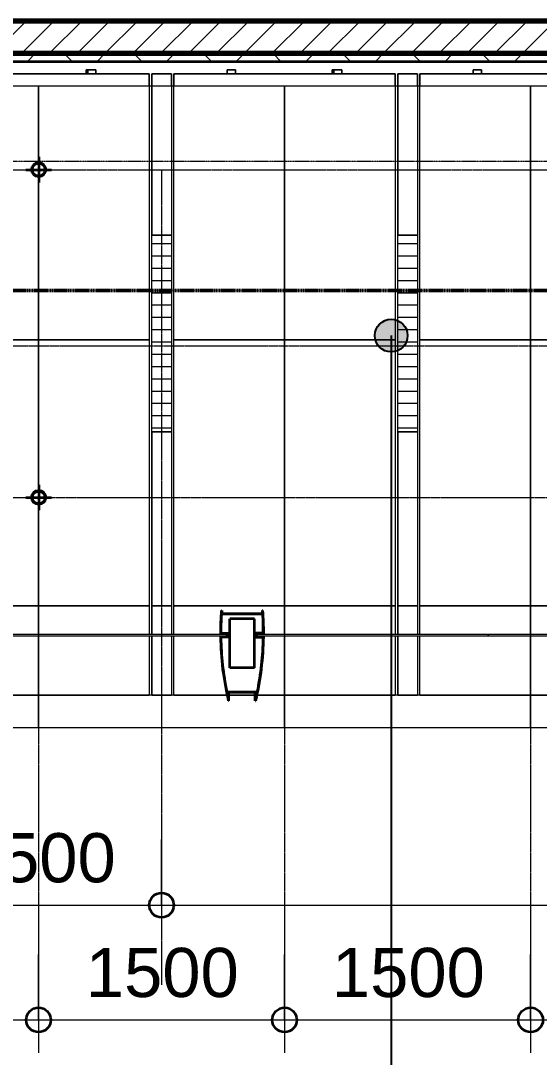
# Model space of a CAD drawing. Header units: millimetres. Extents: x -915437 to -840849, y -5243 to 29956.
# Drawn here: x -878616 to -875455, y 6727 to 13052 of the extents above; entities that cross this region are included whole.
import ezdxf

# ---------------------------------------------------------------- set-up
doc = ezdxf.new("R2010")
doc.units = ezdxf.units.MM
doc.linetypes.add('DPA_Grid _ Level 100', pattern=[10, 5.5, -1.6, 1.3, -1.6])
doc.linetypes.add('DPA_Hidden 50', pattern=[3, 2, -1])
for name, color, linetype, lineweight in [('A-ANNO-DIMS', 1, 'Continuous', 9), ('A-ANNO-DIMS-100', 1, 'Continuous', 9), ('A-DETL', 1, 'Continuous', 70), ('A-DETL-GENF', 2, 'Continuous', 35), ('A-FLOR-E', 2, 'Continuous', 35), ('A-GLAZ-CURT', 2, 'Continuous', 9), ('A-GLAZ-CWMG', 2, 'Continuous', 35), ('A-ROOM-IDEN', 3, 'Continuous', 25), ('A-WALL', 5, 'Continuous', 35), ('A-WALL-FNSH', 2, 'Continuous', 35), ('A-WALL-PATT', 1, 'Continuous', 35), ('E-LITE-EQPM', 2, 'Continuous', 35), ('G-ANNO-SECL', 3, 'Continuous', 9), ('S-GRID', 251, 'Continuous', 9), ('WALL-E', 2, 'Continuous', 35)]:
    doc.layers.add(name, color=color, linetype=linetype, lineweight=lineweight)
doc.styles.add('Arial_3', font='arial.ttf', dxfattribs={"height": 300})
doc.dimstyles.new('DPA-DIM-3_0_C-C', dxfattribs={"dimscale": 304.8, "dimtxt": 306.07782, "dimasz": 0.492126, "dimexe": 0.656168, "dimexo": 0.0625, "dimgap": 0.164042, "dimtad": 1, "dimdec": 0, "dimzin": 0, "dimdsep": 46, "dimtxsty": 'Arial_3', "dimblk1": 'DOTBLANK', "dimblk2": 'DOTBLANK', "dimsah": 1, "dimcen": 0.09, "dimdle": 0.656168, "dimadec": 8, "dimazin": 0, "dimtfac": 1, "dimtdec": 4, "dimtix": 1, "dimtmove": 0, "dimatfit": 3, "dimfxl": 1.312336, "dimfxlon": 1, "dimtvp": 1, "dimtolj": 1, "dimtzin": 0, "dimarcsym": 2})

# ---------------------------------------------------------------- blocks, each defined once
blk = doc.blocks.new('DPA_CP_Entrance Canopy Lower - Depth 4200-V2-4211-01 ENLARGED ENTRANCE 1 GROUND LEVEL - REFLECTED CEILING PLAN')
at = {"layer": 'A-GLAZ-CURT'}
for p, q in [((-883007.4, 12652), (-883007.4, 9308)), ((-881507.4, 12652), (-883007.4, 12652)), ((-882317.4, 12652), (-882332.4, 12652)), ((-882317.4, 12652), (-882332.4, 12652)), ((-882317.4, 12652), (-882332.4, 12652)), ((-882182.4, 12652), (-882197.4, 12652)), ((-882182.4, 12652), (-882197.4, 12652)), ((-882182.4, 12652), (-882197.4, 12652)), ((-881507.4, 9308), (-881507.4, 12652)), ((-883007.4, 9296), (-883007.4, 8937)), ((-881507.4, 8937), (-881507.4, 9296)), ((-883007.4, 8937), (-883007.4, 8737)), ((-883007.4, 8737), (-883007.4, 8937)), ((-881507.4, 8937), (-883007.4, 8937)), ((-881507.4, 8937), (-883007.4, 8937)), ((-881507.4, 8937), (-881507.4, 8737)), ((-881507.4, 8737), (-881507.4, 8937)), ((-881507.4, 8737), (-883007.4, 8737)), ((-881507.4, 8737), (-883007.4, 8737))]:
    blk.add_line(p, q, dxfattribs=at)
blk = doc.blocks.new('DPA_CP_Entrance Canopy Lower - Depth 4200-V4-4211-01 ENLARGED ENTRANCE 1 GROUND LEVEL - REFLECTED CEILING PLAN')
at = {"layer": 'A-GLAZ-CURT'}
for p, q in [((-878507.4, 12652), (-878507.4, 9308)), ((-877007.4, 12652), (-878507.4, 12652)), ((-877817.4, 12652), (-877832.4, 12652)), ((-877817.4, 12652), (-877832.4, 12652)), ((-877817.4, 12652), (-877832.4, 12652)), ((-877682.4, 12652), (-877697.4, 12652)), ((-877682.4, 12652), (-877697.4, 12652)), ((-877682.4, 12652), (-877697.4, 12652)), ((-877007.4, 9308), (-877007.4, 12652)), ((-878507.4, 9296), (-878507.4, 8937)), ((-877007.4, 8937), (-877007.4, 9296)), ((-878507.4, 8937), (-878507.4, 8737)), ((-878507.4, 8737), (-878507.4, 8937)), ((-877355.2, 8937), (-878507.4, 8937)), ((-877355.2, 8937), (-878507.4, 8937)), ((-877186.4, 8937), (-877346.4, 8937)), ((-877186.4, 8937), (-877346.4, 8937)), ((-877007.4, 8937), (-877177.6, 8937)), ((-877007.4, 8937), (-877177.6, 8937)), ((-877007.4, 8937), (-877007.4, 8737)), ((-877007.4, 8737), (-877007.4, 8937)), ((-877007.4, 8737), (-878507.4, 8737)), ((-877007.4, 8737), (-878507.4, 8737))]:
    blk.add_line(p, q, dxfattribs=at)
blk = doc.blocks.new('System Panel - Entrance Glazed 12mm-14851404-4211-01 ENLARGED ENTRANCE 1 GROUND LEVEL - REFLECTED CEILING PLAN')
at = {"layer": 'A-GLAZ-CURT'}
for p, q in [((-705, -6), (-705, 6)), ((-705, 6), (705, 6)), ((705, 6), (705, -6)), ((705, -6), (-705, -6))]:
    blk.add_line(p, q, dxfattribs=at)
blk = doc.blocks.new('Rectangular Mullion - 250x550mm-5766523-4211-01 ENLARGED ENTRANCE 1 GROUND LEVEL - REFLECTED CEILING PLAN')
at = {"layer": 'A-DETL-GENF'}
for p, q in [((-125, 151), (-122.9, 151)), ((-125, 151), (-122.9, 151)), ((-125, 150.5), (-122.9, 150.5)), ((-124, 128), (124, 128)), ((-122.9, 150.5), (-122.9, 130.5)), ((-122.9, 130.5), (122.9, 130.5)), ((125, 150.5), (122.9, 150.5)), ((122.9, 150.5), (122.9, 130.5)), ((-75, -199.5), (-75, 100.5)), ((-75, 100.5), (75, 100.5)), ((75, -199.5), (75, 100.5)), ((-130, 10.5), (-77.5, 10.5)), ((-127.5, 13), (-75, 13)), ((-90, -9.5), (-90, 10.5)), ((-90, 10.5), (-80, -9.5)), ((-90, -9.5), (-80, 10.5)), ((-90, -9.5), (-90, 10.5)), ((-80, -9.5), (-80, 10.5)), ((-77.5, -12), (-77.5, 10.5)), ((127.5, 13), (75, 13)), ((77.5, -12), (77.5, 10.5)), ((130, 10.5), (77.5, 10.5)), ((80, -9.5), (80, 10.5)), ((90, 10.5), (80, -9.5)), ((90, -9.5), (80, 10.5)), ((90, -9.5), (90, 10.5)), ((90, -9.5), (90, 10.5)), ((-80, -9.5), (-129.8, -9.5)), ((-77.5, -12), (-127.3, -12)), ((-77.5, -12), (-75, -12)), ((77.5, -12), (75, -12)), ((77.5, -12), (127.3, -12)), ((80, -9.5), (129.8, -9.5)), ((-75, -199.5), (75, -199.5)), ((-90.9, -347), (90.9, -347)), ((-80, -399.5), (-80, -349.5)), ((-80, -349.5), (80, -349.5)), ((80, -399.5), (80, -349.5)), ((-80, -399.5), (-82, -399.5)), ((80, -399.5), (82, -399.5))]:
    blk.add_line(p, q, dxfattribs=at)
for centre, radius, start, end in [((1689.6, 15.7), 1819.6, 175.7511, 180.16334), ((1689.6, 15.7), 1817.1, 176.45635, 180.08474), ((-1689.6, 15.7), 1817.1, 359.91526, 3.54365), ((-1689.6, 15.7), 1819.6, 359.83666, 4.2489), ((1689.6, 15.7), 1819.6, 180.79313, 193.18969), ((1689.6, 15.7), 1817.1, 180.87306, 191.51341), ((-1689.6, 15.7), 1819.6, 346.81031, 359.20687), ((-1689.6, 15.7), 1817.1, 348.48659, 359.12694)]:
    blk.add_arc(centre, radius, start, end, dxfattribs=at)
blk = doc.blocks.new('Rectangular Mullion - Mullion_Entrance Column Glass-14851399-4211-01 ENLARGED ENTRANCE 1 GROUND LEVEL - REFLECTED CEILING PLAN')
at = {"layer": 'A-GLAZ-CWMG', "lineweight": 9}
for p, q in [((-122.9, 150.5), (-125, 150.5)), ((-122.9, 130.5), (-122.9, 150.5)), ((122.9, 130.5), (-122.9, 130.5)), ((125, 150.5), (122.9, 150.5)), ((122.9, 150.5), (122.9, 130.5)), ((-130, 10.5), (-90, 10.5)), ((-90, 10.5), (-90, -9.5)), ((90, -9.5), (90, 10.5)), ((90, 10.5), (130, 10.5)), ((-90, -9.5), (-129.8, -9.5)), ((129.8, -9.5), (90, -9.5)), ((-80, -399.5), (-80, -349.5)), ((-80, -349.5), (80, -349.5)), ((80, -349.5), (80, -399.5)), ((-82, -399.5), (-80, -399.5)), ((80, -399.5), (82, -399.5))]:
    blk.add_line(p, q, dxfattribs=at)
for centre, start, end in [((1689.6, 15.7), 175.7511, 180.16334), ((-1689.6, 15.7), 359.83666, 4.2489), ((1689.6, 15.7), 180.79313, 193.18969), ((-1689.6, 15.7), 346.81031, 359.20687)]:
    blk.add_arc(centre, 1819.6, start, end, dxfattribs=at)
blk = doc.blocks.new('CP_Facade_FeaturePanel - FeaturePanel-V31-4211-01 ENLARGED ENTRANCE 1 GROUND LEVEL - REFLECTED CEILING PLAN')
at = {"layer": 'A-GLAZ-CURT'}
for p, q in [((-340, 50), (340, 50)), ((340, 50), (-340, 50)), ((-340, 0), (340, 0)), ((340, 0), (-340, 0)), ((-117.7, 50), (-280, 50)), ((-280, 50), (-117.7, 50)), ((-280, 50), (-141.8, 50)), ((-10, 50), (-280, 50)), ((-248.5, 50), (-280, 50)), ((-280, 50), (-248.5, 50)), ((-117.7, 0), (-280, 0)), ((-280, 0), (-117.7, 0)), ((-280, 0), (-10, 0)), ((-141.8, 0), (-280, 0)), ((-248.5, 0), (-280, 0)), ((-280, 0), (-248.5, 0)), ((-191, 50), (-209.8, 50)), ((-209.8, 0), (-191, 0)), ((-209.4, 50), (-144.6, 50)), ((-144.6, 0), (-209.4, 0)), ((-90.7, 50), (-191, 50)), ((-191, 0), (-90.7, 0)), ((-144.6, 50), (-159, 50)), ((-159, 50), (-90.7, 50)), ((-90.7, 0), (-159, 0)), ((-159, 0), (-144.6, 0)), ((-141.8, 50), (-10, 50)), ((-10, 0), (-141.8, 0)), ((0, 50), (-91.5, 50)), ((-91.5, 50), (0, 50)), ((0, 0), (-91.5, 0)), ((-91.5, 0), (0, 0)), ((-87.4, 50), (-91.2, 50)), ((-91.2, 50), (-68.1, 50)), ((-68.1, 0), (-91.2, 0)), ((-91.2, 0), (-87.4, 0)), ((0, 50), (-87.4, 50)), ((-87.4, 0), (0, 0)), ((-68.1, 50), (0, 50)), ((0, 0), (-68.1, 0)), ((87.4, 50), (0, 50)), ((0, 50), (68.1, 50)), ((91.5, 50), (0, 50)), ((0, 50), (91.5, 50)), ((68.1, 0), (0, 0)), ((0, 0), (87.4, 0)), ((91.5, 0), (0, 0)), ((0, 0), (91.5, 0)), ((280, 50), (10, 50)), ((10, 50), (141.8, 50)), ((141.8, 0), (10, 0)), ((10, 0), (280, 0)), ((68.1, 50), (91.2, 50)), ((91.2, 0), (68.1, 0)), ((91.2, 50), (87.4, 50)), ((87.4, 0), (91.2, 0)), ((191, 50), (90.7, 50)), ((90.7, 50), (159, 50)), ((159, 0), (90.7, 0)), ((90.7, 0), (191, 0)), ((117.7, 50), (280, 50)), ((280, 50), (117.7, 50)), ((117.7, 0), (280, 0)), ((280, 0), (117.7, 0)), ((141.8, 50), (280, 50)), ((280, 0), (141.8, 0)), ((144.6, 50), (209.4, 50)), ((159, 50), (144.6, 50)), ((144.6, 0), (159, 0)), ((209.4, 0), (144.6, 0)), ((209.8, 50), (191, 50)), ((191, 0), (209.8, 0)), ((248.5, 50), (280, 50)), ((280, 50), (248.5, 50)), ((248.5, 0), (280, 0)), ((280, 0), (248.5, 0))]:
    blk.add_line(p, q, dxfattribs=at)
blk = doc.blocks.new('CP_Facade_FeaturePanel - FeaturePanel-V32-4211-01 ENLARGED ENTRANCE 1 GROUND LEVEL - REFLECTED CEILING PLAN')
at = {"layer": 'A-GLAZ-CURT'}
for p, q in [((-340, 50), (340, 50)), ((340, 50), (-340, 50)), ((-340, 0), (340, 0)), ((340, 0), (-340, 0)), ((-117.7, 50), (-280, 50)), ((-280, 50), (-117.7, 50)), ((-280, 50), (-141.8, 50)), ((-10, 50), (-280, 50)), ((-248.5, 50), (-280, 50)), ((-280, 50), (-248.5, 50)), ((-117.7, 0), (-280, 0)), ((-280, 0), (-117.7, 0)), ((-280, 0), (-10, 0)), ((-141.8, 0), (-280, 0)), ((-248.5, 0), (-280, 0)), ((-280, 0), (-248.5, 0)), ((-191, 50), (-209.8, 50)), ((-209.8, 0), (-191, 0)), ((-209.4, 50), (-144.6, 50)), ((-144.6, 0), (-209.4, 0)), ((-90.7, 50), (-191, 50)), ((-191, 0), (-90.7, 0)), ((-144.6, 50), (-159, 50)), ((-159, 50), (-90.7, 50)), ((-90.7, 0), (-159, 0)), ((-159, 0), (-144.6, 0)), ((-141.8, 50), (-10, 50)), ((-10, 0), (-141.8, 0)), ((0, 50), (-91.5, 50)), ((-91.5, 50), (0, 50)), ((0, 0), (-91.5, 0)), ((-91.5, 0), (0, 0)), ((-87.4, 50), (-91.2, 50)), ((-91.2, 50), (-68.1, 50)), ((-68.1, 0), (-91.2, 0)), ((-91.2, 0), (-87.4, 0)), ((0, 50), (-87.4, 50)), ((-87.4, 0), (0, 0)), ((-68.1, 50), (0, 50)), ((0, 0), (-68.1, 0)), ((87.4, 50), (0, 50)), ((0, 50), (68.1, 50)), ((91.5, 50), (0, 50)), ((0, 50), (91.5, 50)), ((68.1, 0), (0, 0)), ((0, 0), (87.4, 0)), ((91.5, 0), (0, 0)), ((0, 0), (91.5, 0)), ((280, 50), (10, 50)), ((10, 50), (141.8, 50)), ((141.8, 0), (10, 0)), ((10, 0), (280, 0)), ((68.1, 50), (91.2, 50)), ((91.2, 0), (68.1, 0)), ((91.2, 50), (87.4, 50)), ((87.4, 0), (91.2, 0)), ((129.5, 50), (90.7, 50)), ((90.7, 50), (159, 50)), ((159, 0), (90.7, 0)), ((90.7, 0), (129.5, 0)), ((117.7, 50), (280, 50)), ((280, 50), (117.7, 50)), ((117.7, 0), (280, 0)), ((280, 0), (117.7, 0)), ((191, 50), (130.5, 50)), ((130.5, 0), (191, 0)), ((141.8, 50), (280, 50)), ((280, 0), (141.8, 0)), ((144.6, 50), (209.4, 50)), ((159, 50), (144.6, 50)), ((144.6, 0), (159, 0)), ((209.4, 0), (144.6, 0)), ((209.8, 50), (191, 50)), ((191, 0), (209.8, 0)), ((248.5, 50), (280, 50)), ((280, 50), (248.5, 50)), ((248.5, 0), (280, 0)), ((280, 0), (248.5, 0))]:
    blk.add_line(p, q, dxfattribs=at)
blk = doc.blocks.new('CP_Facade_FeaturePanel - FeaturePanel-V33-4211-01 ENLARGED ENTRANCE 1 GROUND LEVEL - REFLECTED CEILING PLAN')
at = {"layer": 'A-GLAZ-CURT'}
for p, q in [((-340, 50), (340, 50)), ((340, 50), (-340, 50)), ((-340, 0), (340, 0)), ((340, 0), (-340, 0)), ((-117.7, 50), (-280, 50)), ((-280, 50), (-117.7, 50)), ((-280, 50), (-141.8, 50)), ((-10, 50), (-280, 50)), ((-248.5, 50), (-280, 50)), ((-280, 50), (-248.5, 50)), ((-117.7, 0), (-280, 0)), ((-280, 0), (-117.7, 0)), ((-280, 0), (-10, 0)), ((-141.8, 0), (-280, 0)), ((-248.5, 0), (-280, 0)), ((-280, 0), (-248.5, 0)), ((-191, 50), (-209.8, 50)), ((-209.8, 0), (-191, 0)), ((-209.4, 50), (-144.6, 50)), ((-144.6, 0), (-209.4, 0)), ((-90.7, 50), (-191, 50)), ((-191, 0), (-90.7, 0)), ((-144.6, 50), (-159, 50)), ((-159, 50), (-154.7, 50)), ((-154.7, 0), (-159, 0)), ((-159, 0), (-144.6, 0)), ((-153.8, 50), (-90.7, 50)), ((-90.7, 0), (-153.8, 0)), ((-141.8, 50), (-10, 50)), ((-10, 0), (-141.8, 0)), ((0, 50), (-91.5, 50)), ((-91.5, 50), (0, 50)), ((0, 0), (-91.5, 0)), ((-91.5, 0), (0, 0)), ((-87.4, 50), (-91.2, 50)), ((-91.2, 50), (-68.1, 50)), ((-68.1, 0), (-91.2, 0)), ((-91.2, 0), (-87.4, 0)), ((0, 50), (-87.4, 50)), ((-87.4, 0), (0, 0)), ((-68.1, 50), (0, 50)), ((0, 0), (-68.1, 0)), ((87.4, 50), (0, 50)), ((0, 50), (68.1, 50)), ((91.5, 50), (0, 50)), ((0, 50), (91.5, 50)), ((68.1, 0), (0, 0)), ((0, 0), (87.4, 0)), ((91.5, 0), (0, 0)), ((0, 0), (91.5, 0)), ((280, 50), (10, 50)), ((10, 50), (141.8, 50)), ((141.8, 0), (10, 0)), ((10, 0), (280, 0)), ((68.1, 50), (91.2, 50)), ((91.2, 0), (68.1, 0)), ((91.2, 50), (87.4, 50)), ((87.4, 0), (91.2, 0)), ((109.8, 50), (90.7, 50)), ((90.7, 50), (159, 50)), ((159, 0), (90.7, 0)), ((90.7, 0), (109.8, 0)), ((191, 50), (109.9, 50)), ((109.9, 0), (191, 0)), ((117.7, 50), (280, 50)), ((280, 50), (117.7, 50)), ((117.7, 0), (280, 0)), ((280, 0), (117.7, 0)), ((141.8, 50), (280, 50)), ((280, 0), (141.8, 0)), ((144.6, 50), (209.4, 50)), ((159, 50), (144.6, 50)), ((144.6, 0), (159, 0)), ((209.4, 0), (144.6, 0)), ((209.8, 50), (191, 50)), ((191, 0), (209.8, 0)), ((248.5, 50), (280, 50)), ((280, 50), (248.5, 50)), ((248.5, 0), (280, 0)), ((280, 0), (248.5, 0))]:
    blk.add_line(p, q, dxfattribs=at)
blk = doc.blocks.new('CP_Facade_FeaturePanel - FeaturePanel-V34-4211-01 ENLARGED ENTRANCE 1 GROUND LEVEL - REFLECTED CEILING PLAN')
at = {"layer": 'A-GLAZ-CURT'}
for p, q in [((-340, 50), (340, 50)), ((340, 50), (-340, 50)), ((-340, 0), (340, 0)), ((340, 0), (-340, 0)), ((-117.7, 50), (-280, 50)), ((-280, 50), (-117.7, 50)), ((-280, 50), (-141.8, 50)), ((-10, 50), (-280, 50)), ((-248.5, 50), (-280, 50)), ((-280, 50), (-248.5, 50)), ((-117.7, 0), (-280, 0)), ((-280, 0), (-117.7, 0)), ((-280, 0), (-10, 0)), ((-141.8, 0), (-280, 0)), ((-248.5, 0), (-280, 0)), ((-280, 0), (-248.5, 0)), ((-191, 50), (-209.8, 50)), ((-209.8, 0), (-191, 0)), ((-209.4, 50), (-144.6, 50)), ((-144.6, 0), (-209.4, 0)), ((-90.7, 50), (-191, 50)), ((-191, 0), (-90.7, 0)), ((-144.6, 50), (-159, 50)), ((-159, 50), (-90.7, 50)), ((-90.7, 0), (-159, 0)), ((-159, 0), (-144.6, 0)), ((-141.8, 50), (-10, 50)), ((-10, 0), (-141.8, 0)), ((0, 50), (-91.5, 50)), ((-91.5, 50), (0, 50)), ((0, 0), (-91.5, 0)), ((-91.5, 0), (0, 0)), ((-87.4, 50), (-91.2, 50)), ((-91.2, 50), (-68.1, 50)), ((-68.1, 0), (-91.2, 0)), ((-91.2, 0), (-87.4, 0)), ((0, 50), (-87.4, 50)), ((-87.4, 0), (0, 0)), ((-68.1, 50), (0, 50)), ((0, 0), (-68.1, 0)), ((87.4, 50), (0, 50)), ((0, 50), (68.1, 50)), ((91.5, 50), (0, 50)), ((0, 50), (91.5, 50)), ((68.1, 0), (0, 0)), ((0, 0), (87.4, 0)), ((91.5, 0), (0, 0)), ((0, 0), (91.5, 0)), ((280, 50), (10, 50)), ((10, 50), (141.8, 50)), ((141.8, 0), (10, 0)), ((10, 0), (280, 0)), ((68.1, 50), (89.1, 50)), ((89.1, 0), (68.1, 0)), ((90.7, 50), (87.4, 50)), ((87.4, 0), (90.7, 0)), ((191, 50), (90.7, 50)), ((90.7, 50), (159, 50)), ((159, 0), (90.7, 0)), ((90.7, 0), (191, 0)), ((117.7, 50), (280, 50)), ((280, 50), (117.7, 50)), ((117.7, 0), (280, 0)), ((280, 0), (117.7, 0)), ((141.8, 50), (280, 50)), ((280, 0), (141.8, 0)), ((144.6, 50), (209.4, 50)), ((159, 50), (144.6, 50)), ((144.6, 0), (159, 0)), ((209.4, 0), (144.6, 0)), ((209.8, 50), (191, 50)), ((191, 0), (209.8, 0)), ((248.5, 50), (280, 50)), ((280, 50), (248.5, 50)), ((248.5, 0), (280, 0)), ((280, 0), (248.5, 0))]:
    blk.add_line(p, q, dxfattribs=at)
blk = doc.blocks.new('DPA_CP_Entrance Canopy Curve_Ent 2_Edge Rev B-1 - Entrance Canopy Curve_Left-V45-4211-01 ENLARGED ENTRANCE 1 GROUND LEVEL - REFLECTED CEILING PLAN')
at = {"layer": 'A-GLAZ-CURT'}
for p, q in [((-879717.4, 12752), (-879717.4, 12727)), ((-879717.4, 12727), (-879717.4, 12752)), ((-879707.4, 12752), (-879717.4, 12752)), ((-879717.4, 12752), (-879707.4, 12752)), ((-879707.4, 12752), (-879707.4, 12727)), ((-879707.4, 12727), (-879707.4, 12752)), ((-879707.4, 12727), (-879707.4, 12752)), ((-879707.4, 12752), (-879707.4, 12727)), ((-879707.4, 12727), (-879707.4, 12752)), ((-879707.4, 12752), (-879707.4, 12727)), ((-879707.4, 12727), (-879707.4, 12752)), ((-879707.4, 12752), (-879707.4, 12727)), ((-879657.4, 12752), (-879707.4, 12752)), ((-879657.4, 12752), (-879707.4, 12752)), ((-879657.4, 12752), (-879707.4, 12752)), ((-879707.4, 12752), (-879657.4, 12752)), ((-879707.4, 12752), (-879657.4, 12752)), ((-879707.4, 12752), (-879657.4, 12752)), ((-879657.4, 12727), (-879657.4, 12752)), ((-879657.4, 12752), (-879657.4, 12727)), ((-879657.4, 12727), (-879657.4, 12752)), ((-879657.4, 12752), (-879657.4, 12727)), ((-879657.4, 12727), (-879657.4, 12752)), ((-879657.4, 12752), (-879657.4, 12727)), ((-878857.4, 12727), (-878857.4, 12752)), ((-878857.4, 12752), (-878857.4, 12727)), ((-878857.4, 12727), (-878857.4, 12752)), ((-878857.4, 12752), (-878857.4, 12727)), ((-878857.4, 12727), (-878857.4, 12752)), ((-878857.4, 12752), (-878857.4, 12727)), ((-878807.4, 12752), (-878857.4, 12752)), ((-878807.4, 12752), (-878857.4, 12752)), ((-878807.4, 12752), (-878857.4, 12752)), ((-878857.4, 12752), (-878807.4, 12752)), ((-878857.4, 12752), (-878807.4, 12752)), ((-878857.4, 12752), (-878807.4, 12752)), ((-878807.4, 12727), (-878807.4, 12752)), ((-878807.4, 12752), (-878807.4, 12727)), ((-878807.4, 12727), (-878807.4, 12752)), ((-878807.4, 12752), (-878807.4, 12727)), ((-878807.4, 12727), (-878807.4, 12752)), ((-878807.4, 12752), (-878807.4, 12727))]:
    blk.add_line(p, q, dxfattribs=at)
blk = doc.blocks.new('DPA_CP_Metal Ceiling Luminaire - Linear Luminaire Entrance-12679429-4211-01 ENLARGED ENTRANCE 1 GROUND LEVEL - REFLECTED CEILING PLAN')
at = {"layer": 'A-GLAZ-CURT'}
h = blk.add_hatch(dxfattribs=at)
h.set_pattern_fill('FP_11', color=256, style=0, pattern_type=2)
h.set_pattern_definition([(0, (-868791.046, 10942.52), (0, -75), [])])
h.paths.add_polyline_path([(-870317.4, 10542.5), (-870197.4, 10542.5), (-870197.4, 11742.5), (-870317.4, 11742.5), (-870317.4, 10630)])
for p, q in [((-870317.4, 11742.5), (-870197.4, 11742.5)), ((-870317.4, 10542.5), (-870317.4, 11742.5)), ((-870197.4, 11742.5), (-870197.4, 10542.5)), ((-870197.4, 10542.5), (-870317.4, 10542.5))]:
    blk.add_line(p, q, dxfattribs=at)
blk = doc.blocks.new('DPA_CP_Metal Ceiling Panel - Vertical Panel Entrance-16090617-4211-01 ENLARGED ENTRANCE 1 GROUND LEVEL - REFLECTED CEILING PLAN')
at = {"layer": 'A-GLAZ-CURT'}
for p, q in [((-870317.4, 10542.5), (-870197.4, 10542.5)), ((-870317.4, 10542.5), (-870317.4, 9482.5)), ((-870317.4, 10542.5), (-870197.4, 10542.5)), ((-870317.4, 9482.5), (-870317.4, 10542.5)), ((-870197.4, 10542.5), (-870197.4, 9482.5)), ((-870197.4, 10542.5), (-870197.4, 9482.5)), ((-870317.4, 9482.5), (-870197.4, 9482.5)), ((-870197.4, 9482.5), (-870317.4, 9482.5))]:
    blk.add_line(p, q, dxfattribs=at)
blk = doc.blocks.new('System Panel - DPA-AR_Metal Ceiling Rectangular Panel-16090578-4211-01 ENLARGED ENTRANCE 1 GROUND LEVEL - REFLECTED CEILING PLAN')
at = {"layer": 'A-GLAZ-CURT'}
for p, q in [((-870182.4, 9482.5), (-870182.4, 11104.8)), ((-870182.4, 11104.8), (-868832.4, 11104.8)), ((-868832.4, 11104.8), (-868832.4, 9482.5)), ((-868832.4, 9482.5), (-870182.4, 9482.5))]:
    blk.add_line(p, q, dxfattribs=at)
blk = doc.blocks.new('System Panel - DPA-AR_Metal Ceiling Rectangular Panel-V47-4211-01 ENLARGED ENTRANCE 1 GROUND LEVEL - REFLECTED CEILING PLAN')
at = {"layer": 'A-GLAZ-CURT'}
for p, q in [((-868832.4, 12727), (-870182.4, 12727)), ((-870182.4, 12727), (-870182.4, 12652)), ((-870182.4, 11104.8), (-870182.4, 12727)), ((-870182.4, 12727), (-868832.4, 12727)), ((-868832.4, 12652), (-868832.4, 12727)), ((-868832.4, 12727), (-868832.4, 11104.8)), ((-868832.4, 11104.8), (-870182.4, 11104.8))]:
    blk.add_line(p, q, dxfattribs=at)
blk = doc.blocks.new('DPA_CP_Metal Ceiling Panel - Vertical Panel Entrance-12692899-4211-01 ENLARGED ENTRANCE 1 GROUND LEVEL - REFLECTED CEILING PLAN')
at = {"layer": 'A-GLAZ-CURT'}
for p, q in [((-870317.4, 12727.5), (-870197.4, 12727.5)), ((-870317.4, 12727.5), (-870317.4, 11742.5)), ((-870317.4, 12727.5), (-870317.4, 12652)), ((-870197.4, 12727.5), (-870317.4, 12727.5)), ((-870317.4, 12727.5), (-870197.4, 12727.5)), ((-870317.4, 11742.5), (-870317.4, 12727.5)), ((-870197.4, 12727.5), (-870197.4, 11742.5)), ((-870197.4, 12652), (-870197.4, 12727.5)), ((-870197.4, 12727.5), (-870197.4, 11742.5)), ((-870317.4, 11742.5), (-870197.4, 11742.5)), ((-870197.4, 11742.5), (-870317.4, 11742.5))]:
    blk.add_line(p, q, dxfattribs=at)
blk = doc.blocks.new('D1 - D1-12676964-4211-01 ENLARGED ENTRANCE 1 GROUND LEVEL - REFLECTED CEILING PLAN')
at = {"layer": 'A-DETL-GENF', "lineweight": 25}
for radius in [45, 40]:
    blk.add_circle((0, 0), radius, dxfattribs=at)
at = {"layer": 'E-LITE-EQPM'}
for p, q in [((0, 77.5), (0, -77.5)), ((-77.5, 0), (77.5, 0))]:
    blk.add_line(p, q, dxfattribs=at)
blk.add_circle((0, 0), 38, dxfattribs=at)
blk = doc.blocks.new('System Panel - DPA-AR_Metal Ceiling Rectangular Panel-V64-4211-01 ENLARGED ENTRANCE 1 GROUND LEVEL - REFLECTED CEILING PLAN')
at = {"layer": 'A-GLAZ-CURT'}
for p, q in [((-870182.4, 9308), (-870182.4, 9482.5)), ((-870182.4, 9482.5), (-868832.4, 9482.5)), ((-868832.4, 9482.5), (-868832.4, 9308)), ((-870182.4, 8937), (-870182.4, 9296)), ((-868832.4, 9296), (-868832.4, 8937)), ((-870182.4, 8937), (-868832.4, 8937)), ((-868832.4, 8937), (-870182.4, 8937))]:
    blk.add_line(p, q, dxfattribs=at)
blk = doc.blocks.new('System Panel - DPA-AR_Metal Ceiling Rectangular Panel-16093440-4211-01 ENLARGED ENTRANCE 1 GROUND LEVEL - REFLECTED CEILING PLAN')
at = {"layer": 'A-GLAZ-CURT'}
for p, q in [((-871682.4, 9308), (-871682.4, 9482.5)), ((-871682.4, 9482.5), (-870332.4, 9482.5)), ((-870332.4, 9482.5), (-870332.4, 9308)), ((-871682.4, 8937), (-871682.4, 9296)), ((-870332.4, 9296), (-870332.4, 8937)), ((-871682.4, 8937), (-871355.2, 8937)), ((-871355.2, 8937), (-871682.4, 8937)), ((-871346.4, 8937), (-871186.4, 8937)), ((-871186.4, 8937), (-871346.4, 8937)), ((-871177.6, 8937), (-870332.4, 8937)), ((-870332.4, 8937), (-871177.6, 8937))]:
    blk.add_line(p, q, dxfattribs=at)
blk = doc.blocks.new('DPA_CP_Metal Ceiling Panel - Vertical Panel Entrance-16093423-4211-01 ENLARGED ENTRANCE 1 GROUND LEVEL - REFLECTED CEILING PLAN')
at = {"layer": 'A-GLAZ-CURT'}
for p, q in [((-870317.4, 9482.5), (-870197.4, 9482.5)), ((-870317.4, 9482.5), (-870317.4, 9308)), ((-870317.4, 9482.5), (-870197.4, 9482.5)), ((-870317.4, 9308), (-870317.4, 9482.5)), ((-870197.4, 9482.5), (-870197.4, 9308)), ((-870197.4, 9482.5), (-870197.4, 9308)), ((-870317.4, 9296), (-870317.4, 8937)), ((-870317.4, 8937), (-870317.4, 9296)), ((-870197.4, 9296), (-870197.4, 8937)), ((-870197.4, 9296), (-870197.4, 8937)), ((-870317.4, 8937), (-870197.4, 8937)), ((-870317.4, 8937), (-870197.4, 8937)), ((-870197.4, 8937), (-870317.4, 8937))]:
    blk.add_line(p, q, dxfattribs=at)
blk = doc.blocks.new('DIMBLOCK21-4211-01 ENLARGED ENTRANCE 1 GROUND LEVEL - REFLECTED CEILING PLAN')
at = {"layer": 'A-ANNO-DIMS-100'}
for p, q in [((-880007.4, 7355), (-880007.4, 6755)), ((-880007.4, 6955), (-880007.4, 7355)), ((-878507.4, 7355), (-878507.4, 6755)), ((-878507.4, 6955), (-878507.4, 7355)), ((-880007.4, 6955), (-878507.4, 6955))]:
    blk.add_line(p, q, dxfattribs=at)
at = {"layer": 'A-ANNO-DIMS-100', "lineweight": 35}
for centre in [(-880007.4, 6955), (-878507.4, 6955)]:
    blk.add_circle(centre, 75, dxfattribs=at)
at = {"layer": 'A-ANNO-DIMS-100', "color": 0, "insert": (-879718.8, 7394.5), "char_height": 300, "width": 1107.531, "attachment_point": 1, "line_spacing_factor": 0.941778, "style": 'Arial_3'}
blk.add_mtext('1500', dxfattribs=at)
blk = doc.blocks.new('_DotBlank')
at = {"color": 0, "linetype": 'ByBlock', "lineweight": -2}
blk.add_line((-0.5, 0), (-1, 0), dxfattribs=at)
blk.add_circle((0, 0), 0.5, dxfattribs=at)
blk = doc.blocks.new('DIMBLOCK22-4211-01 ENLARGED ENTRANCE 1 GROUND LEVEL - REFLECTED CEILING PLAN')
at = {"layer": 'A-ANNO-DIMS-100'}
for p, q in [((-878507.4, 7355), (-878507.4, 6755)), ((-878507.4, 6955), (-878507.4, 7355)), ((-877007.4, 7355), (-877007.4, 6755)), ((-877007.4, 6955), (-877007.4, 7355)), ((-878507.4, 6955), (-877007.4, 6955))]:
    blk.add_line(p, q, dxfattribs=at)
at = {"layer": 'A-ANNO-DIMS-100', "lineweight": 35}
for centre in [(-878507.4, 6955), (-877007.4, 6955)]:
    blk.add_circle(centre, 75, dxfattribs=at)
at = {"layer": 'A-ANNO-DIMS-100', "color": 0, "insert": (-878218.8, 7394.5), "char_height": 300, "width": 1107.531, "attachment_point": 1, "line_spacing_factor": 0.941778, "style": 'Arial_3'}
blk.add_mtext('1500', dxfattribs=at)
blk = doc.blocks.new('DIMBLOCK23-4211-01 ENLARGED ENTRANCE 1 GROUND LEVEL - REFLECTED CEILING PLAN')
at = {"layer": 'A-ANNO-DIMS-100'}
for p, q in [((-877007.4, 7355), (-877007.4, 6755)), ((-877007.4, 6955), (-877007.4, 7355)), ((-875507.4, 7355), (-875507.4, 6755)), ((-875507.4, 6955), (-875507.4, 7355)), ((-877007.4, 6955), (-875507.4, 6955))]:
    blk.add_line(p, q, dxfattribs=at)
at = {"layer": 'A-ANNO-DIMS-100', "lineweight": 35}
for centre in [(-877007.4, 6955), (-875507.4, 6955)]:
    blk.add_circle(centre, 75, dxfattribs=at)
at = {"layer": 'A-ANNO-DIMS-100', "color": 0, "insert": (-876718.8, 7394.5), "char_height": 300, "width": 1107.531, "attachment_point": 1, "line_spacing_factor": 0.941778, "style": 'Arial_3'}
blk.add_mtext('1500', dxfattribs=at)
blk = doc.blocks.new('DIMBLOCK24-4211-01 ENLARGED ENTRANCE 1 GROUND LEVEL - REFLECTED CEILING PLAN')
at = {"layer": 'A-ANNO-DIMS-100'}
for p, q in [((-875507.4, 7355), (-875507.4, 6755)), ((-875507.4, 6955), (-875507.4, 7355)), ((-874007.4, 7355), (-874007.4, 6755)), ((-874007.4, 6955), (-874007.4, 7355)), ((-875507.4, 6955), (-874007.4, 6955))]:
    blk.add_line(p, q, dxfattribs=at)
at = {"layer": 'A-ANNO-DIMS-100', "lineweight": 35}
for centre in [(-875507.4, 6955), (-874007.4, 6955)]:
    blk.add_circle(centre, 75, dxfattribs=at)
at = {"layer": 'A-ANNO-DIMS-100', "color": 0, "insert": (-875218.8, 7394.5), "char_height": 300, "width": 1107.531, "attachment_point": 1, "line_spacing_factor": 0.941778, "style": 'Arial_3'}
blk.add_mtext('1500', dxfattribs=at)
blk = doc.blocks.new('DIMBLOCK34-4211-01 ENLARGED ENTRANCE 1 GROUND LEVEL - REFLECTED CEILING PLAN')
at = {"layer": 'A-ANNO-DIMS-100'}
for p, q in [((-879257.4, 8055), (-879257.4, 7455)), ((-879257.4, 7655), (-879257.4, 8055)), ((-877757.4, 8055), (-877757.4, 7455)), ((-877757.4, 7655), (-877757.4, 8055)), ((-879257.4, 7655), (-877757.4, 7655))]:
    blk.add_line(p, q, dxfattribs=at)
at = {"layer": 'A-ANNO-DIMS-100', "lineweight": 35}
for centre in [(-879257.4, 7655), (-877757.4, 7655)]:
    blk.add_circle(centre, 75, dxfattribs=at)
at = {"layer": 'A-ANNO-DIMS-100', "color": 0, "insert": (-878968.8, 8094.5), "char_height": 300, "width": 1107.531, "attachment_point": 1, "line_spacing_factor": 0.941778, "style": 'Arial_3'}
blk.add_mtext('1500', dxfattribs=at)
blk = doc.blocks.new('DIMBLOCK35-4211-01 ENLARGED ENTRANCE 1 GROUND LEVEL - REFLECTED CEILING PLAN')
at = {"layer": 'A-ANNO-DIMS-100'}
for p, q in [((-877757.4, 8055), (-877757.4, 7455)), ((-877757.4, 7655), (-877757.4, 8055)), ((-867502.4, 8055), (-867502.4, 7455)), ((-867502.4, 7655), (-867502.4, 8055)), ((-877757.4, 7655), (-867302.4, 7655))]:
    blk.add_line(p, q, dxfattribs=at)
at = {"layer": 'A-ANNO-DIMS-100', "lineweight": 35}
for centre in [(-877757.4, 7655), (-867502.4, 7655)]:
    blk.add_circle(centre, 75, dxfattribs=at)
at = {"layer": 'A-ANNO-DIMS-100', "color": 0, "insert": (-873206.7, 8094.5), "char_height": 300, "width": 1384.414, "attachment_point": 1, "line_spacing_factor": 0.941778, "style": 'Arial_3'}
blk.add_mtext('10255', dxfattribs=at)

msp = doc.modelspace()

# ---------------------------------------------------------------- hatches: boundary and pattern name
at = {"layer": 'A-ROOM-IDEN'}
h = msp.add_hatch(color=256, dxfattribs=at)
edge = h.paths.add_edge_path()
edge.add_arc((-876357.1, 11130.6), 100, 0, 360)
at = {"layer": 'A-WALL-PATT', "lineweight": 9}
h = msp.add_hatch(dxfattribs=at)
h.set_pattern_fill('FP_1', color=256, style=0, pattern_type=2)
h.set_pattern_definition([(45, (0, 0), (-84.852814, 84.852814), [])])
h.paths.add_polyline_path([(-866632.4, 12852), (-866632.4, 13052), (-885282.4, 13052), (-885282.4, 12852), (-866760, 12852)])
h = msp.add_hatch(dxfattribs=at)
h.set_pattern_fill('FP_4', color=256, style=0, pattern_type=2)
h.set_pattern_definition([(45, (0, 0), (-212.13203, 212.13203), []), (135, (0, 0), (-212.13203, -212.13203), [])])
h.paths.add_polyline_path([(-867156.2, 12802), (-867132.4, 12802), (-867132.4, 12852), (-879612.4, 12852), (-879612.4, 12802), (-867288.3, 12802)])

# ---------------------------------------------------------------- linework, layer by layer
at = {"layer": 'A-DETL', "color": 8, "linetype": 'DPA_Hidden 50', "lineweight": 9}
for p, q in [((-885020.8, 12142.5), (-865620.8, 12142.5)), ((-877757.4, 12142.5), (-877757.4, 7168)), ((-884647.4, 11067.5), (-865847.4, 11067.5)), ((-878507.4, 10467.5), (-878507.4, 7068)), ((-877007.4, 10467.5), (-877007.4, 7068)), ((-875507.4, 10467.5), (-875507.4, 7068)), ((-885580.8, 10143), (-865580.8, 10143))]:
    msp.add_line(p, q, dxfattribs=at)
at = {"layer": 'A-FLOR-E'}
msp.add_line((-866632.4, 12852), (-885282.4, 12852), dxfattribs=at)
at = {"layer": 'A-ROOM-IDEN'}
msp.add_line((-876357.1, 11130.6), (-876357.1, 3212.8), dxfattribs=at)
msp.add_circle((-876357.1, 11130.6), 100, dxfattribs=at)
at = {"layer": 'A-WALL', "color": 7, "lineweight": 70}
for p, q in [((-880432.4, 13052), (-873632.4, 13052)), ((-866632.4, 12852), (-885282.4, 12852))]:
    msp.add_line(p, q, dxfattribs=at)
at = {"layer": 'A-WALL-FNSH', "color": 250}
for p, q in [((-879612.4, 12852), (-867132.4, 12852)), ((-867132.4, 12802), (-879612.4, 12802))]:
    msp.add_line(p, q, dxfattribs=at)
at = {"layer": 'G-ANNO-SECL', "linetype": 'DPA_Grid _ Level 100', "lineweight": 50}
msp.add_line((-913626, 11405), (-853491.8, 11405), dxfattribs=at)
at = {"layer": 'S-GRID', "linetype": 'DPA_Grid _ Level 100'}
msp.add_line((-841739.4, 12194), (-911783.9, 12194), dxfattribs=at)
at = {"layer": 'WALL-E'}
for p, q in [((-866632.4, 12852), (-885282.4, 12852)), ((-866632.4, 12852), (-881717.4, 12852)), ((-881717.4, 12852), (-866632.4, 12852)), ((-875647.4, 12852), (-878367.4, 12852)), ((-878367.4, 12852), (-875647.4, 12852))]:
    msp.add_line(p, q, dxfattribs=at)

# ---------------------------------------------------------------- block references
at = {"layer": 'A-GLAZ-CURT', "rotation": 180}
for name, p in [('CP_Facade_FeaturePanel - FeaturePanel-V34-4211-01 ENLARGED ENTRANCE 1 GROUND LEVEL - REFLECTED CEILING PLAN', (-878027.4, 12852)), ('CP_Facade_FeaturePanel - FeaturePanel-V33-4211-01 ENLARGED ENTRANCE 1 GROUND LEVEL - REFLECTED CEILING PLAN', (-877347.4, 12852)), ('CP_Facade_FeaturePanel - FeaturePanel-V32-4211-01 ENLARGED ENTRANCE 1 GROUND LEVEL - REFLECTED CEILING PLAN', (-876667.4, 12852)), ('CP_Facade_FeaturePanel - FeaturePanel-V31-4211-01 ENLARGED ENTRANCE 1 GROUND LEVEL - REFLECTED CEILING PLAN', (-875987.4, 12852)), ('System Panel - Entrance Glazed 12mm-14851404-4211-01 ENLARGED ENTRANCE 1 GROUND LEVEL - REFLECTED CEILING PLAN', (-878061.4, 9302)), ('System Panel - Entrance Glazed 12mm-14851404-4211-01 ENLARGED ENTRANCE 1 GROUND LEVEL - REFLECTED CEILING PLAN', (-876471.4, 9302)), ('System Panel - Entrance Glazed 12mm-14851404-4211-01 ENLARGED ENTRANCE 1 GROUND LEVEL - REFLECTED CEILING PLAN', (-875061.4, 9302))]:
    msp.add_blockref(name, p, dxfattribs=at)
at = {"layer": 'A-GLAZ-CURT'}
for name, p in [('System Panel - DPA-AR_Metal Ceiling Rectangular Panel-V47-4211-01 ENLARGED ENTRANCE 1 GROUND LEVEL - REFLECTED CEILING PLAN', (-9000, 0)), ('DPA_CP_Entrance Canopy Curve_Ent 2_Edge Rev B-1 - Entrance Canopy Curve_Left-V45-4211-01 ENLARGED ENTRANCE 1 GROUND LEVEL - REFLECTED CEILING PLAN', (1500, 0)), ('DPA_CP_Metal Ceiling Panel - Vertical Panel Entrance-12692899-4211-01 ENLARGED ENTRANCE 1 GROUND LEVEL - REFLECTED CEILING PLAN', (-7500, 0)), ('System Panel - DPA-AR_Metal Ceiling Rectangular Panel-V47-4211-01 ENLARGED ENTRANCE 1 GROUND LEVEL - REFLECTED CEILING PLAN', (-7500, 0)), ('DPA_CP_Entrance Canopy Curve_Ent 2_Edge Rev B-1 - Entrance Canopy Curve_Left-V45-4211-01 ENLARGED ENTRANCE 1 GROUND LEVEL - REFLECTED CEILING PLAN', (3000, 0)), ('DPA_CP_Metal Ceiling Panel - Vertical Panel Entrance-12692899-4211-01 ENLARGED ENTRANCE 1 GROUND LEVEL - REFLECTED CEILING PLAN', (-6000, 0)), ('System Panel - DPA-AR_Metal Ceiling Rectangular Panel-V47-4211-01 ENLARGED ENTRANCE 1 GROUND LEVEL - REFLECTED CEILING PLAN', (-6000, 0)), ('DPA_CP_Entrance Canopy Lower - Depth 4200-V2-4211-01 ENLARGED ENTRANCE 1 GROUND LEVEL - REFLECTED CEILING PLAN', (3000, 0)), ('DPA_CP_Entrance Canopy Lower - Depth 4200-V4-4211-01 ENLARGED ENTRANCE 1 GROUND LEVEL - REFLECTED CEILING PLAN', (0, 0)), ('DPA_CP_Entrance Canopy Lower - Depth 4200-V2-4211-01 ENLARGED ENTRANCE 1 GROUND LEVEL - REFLECTED CEILING PLAN', (6000, 0)), ('DPA_CP_Entrance Canopy Lower - Depth 4200-V4-4211-01 ENLARGED ENTRANCE 1 GROUND LEVEL - REFLECTED CEILING PLAN', (3000, 0)), ('DPA_CP_Metal Ceiling Luminaire - Linear Luminaire Entrance-12679429-4211-01 ENLARGED ENTRANCE 1 GROUND LEVEL - REFLECTED CEILING PLAN', (-7500, 0)), ('DPA_CP_Metal Ceiling Luminaire - Linear Luminaire Entrance-12679429-4211-01 ENLARGED ENTRANCE 1 GROUND LEVEL - REFLECTED CEILING PLAN', (-6000, 0)), ('System Panel - DPA-AR_Metal Ceiling Rectangular Panel-16090578-4211-01 ENLARGED ENTRANCE 1 GROUND LEVEL - REFLECTED CEILING PLAN', (-9000, 0)), ('System Panel - DPA-AR_Metal Ceiling Rectangular Panel-16090578-4211-01 ENLARGED ENTRANCE 1 GROUND LEVEL - REFLECTED CEILING PLAN', (-7500, 0)), ('System Panel - DPA-AR_Metal Ceiling Rectangular Panel-16090578-4211-01 ENLARGED ENTRANCE 1 GROUND LEVEL - REFLECTED CEILING PLAN', (-6000, 0)), ('DPA_CP_Metal Ceiling Panel - Vertical Panel Entrance-16090617-4211-01 ENLARGED ENTRANCE 1 GROUND LEVEL - REFLECTED CEILING PLAN', (-7500, 0)), ('DPA_CP_Metal Ceiling Panel - Vertical Panel Entrance-16090617-4211-01 ENLARGED ENTRANCE 1 GROUND LEVEL - REFLECTED CEILING PLAN', (-6000, 0)), ('System Panel - DPA-AR_Metal Ceiling Rectangular Panel-V64-4211-01 ENLARGED ENTRANCE 1 GROUND LEVEL - REFLECTED CEILING PLAN', (-9000, 0)), ('DPA_CP_Metal Ceiling Panel - Vertical Panel Entrance-16093423-4211-01 ENLARGED ENTRANCE 1 GROUND LEVEL - REFLECTED CEILING PLAN', (-7500, 0)), ('System Panel - DPA-AR_Metal Ceiling Rectangular Panel-16093440-4211-01 ENLARGED ENTRANCE 1 GROUND LEVEL - REFLECTED CEILING PLAN', (-6000, 0)), ('DPA_CP_Metal Ceiling Panel - Vertical Panel Entrance-16093423-4211-01 ENLARGED ENTRANCE 1 GROUND LEVEL - REFLECTED CEILING PLAN', (-6000, 0)), ('System Panel - DPA-AR_Metal Ceiling Rectangular Panel-V64-4211-01 ENLARGED ENTRANCE 1 GROUND LEVEL - REFLECTED CEILING PLAN', (-6000, 0))]:
    msp.add_blockref(name, p, dxfattribs=at)
at = {"layer": 'A-GLAZ-CWMG', "lineweight": 9, "extrusion": (0, 0, -1)}
msp.add_blockref('Rectangular Mullion - 250x550mm-5766523-4211-01 ENLARGED ENTRANCE 1 GROUND LEVEL - REFLECTED CEILING PLAN', (877266.4, 9302), dxfattribs=at)
at = {"layer": 'A-GLAZ-CWMG', "extrusion": (0, 0, -1)}
msp.add_blockref('Rectangular Mullion - Mullion_Entrance Column Glass-14851399-4211-01 ENLARGED ENTRANCE 1 GROUND LEVEL - REFLECTED CEILING PLAN', (877266.4, 9302), dxfattribs=at)
at = {"layer": 'E-LITE-EQPM'}
for p in [(-878506.4, 12143), (-878506.4, 10143)]:
    msp.add_blockref('D1 - D1-12676964-4211-01 ENLARGED ENTRANCE 1 GROUND LEVEL - REFLECTED CEILING PLAN', p, dxfattribs=at)

# ---------------------------------------------------------------- dimensions: what is measured, and where the dimension line sits
at = {"layer": 'A-ANNO-DIMS'}
for base, p1, p2, override, picture, middle in [((-877757.4, 7655), (-879257.4, 8055), (-877757.4, 8055), {"dimpost": '<>', "dimfxl": 1500}, 'DIMBLOCK34-4211-01 ENLARGED ENTRANCE 1 GROUND LEVEL - REFLECTED CEILING PLAN', (-878507.4, 7858.2)), ((-867502.4, 7655), (-877757.4, 8055), (-867502.4, 8055), {"dimpost": '<>', "dimfxl": 10255}, 'DIMBLOCK35-4211-01 ENLARGED ENTRANCE 1 GROUND LEVEL - REFLECTED CEILING PLAN', (-872629.9, 7858.2)), ((-878507.4, 6955), (-880007.4, 7355), (-878507.4, 7355), {"dimpost": '<>', "dimfxl": 1500}, 'DIMBLOCK21-4211-01 ENLARGED ENTRANCE 1 GROUND LEVEL - REFLECTED CEILING PLAN', (-879257.4, 7158.2)), ((-877007.4, 6955), (-878507.4, 7355), (-877007.4, 7355), {"dimpost": '<>', "dimfxl": 1500}, 'DIMBLOCK22-4211-01 ENLARGED ENTRANCE 1 GROUND LEVEL - REFLECTED CEILING PLAN', (-877757.4, 7158.2)), ((-875507.4, 6955), (-877007.4, 7355), (-875507.4, 7355), {"dimpost": '<>', "dimfxl": 1500}, 'DIMBLOCK23-4211-01 ENLARGED ENTRANCE 1 GROUND LEVEL - REFLECTED CEILING PLAN', (-876257.4, 7158.2)), ((-874007.4, 6955), (-875507.4, 7355), (-874007.4, 7355), {"dimpost": '<>', "dimfxl": 1500}, 'DIMBLOCK24-4211-01 ENLARGED ENTRANCE 1 GROUND LEVEL - REFLECTED CEILING PLAN', (-874757.4, 7158.2))]:
    dim = msp.add_linear_dim(base=base, p1=p1, p2=p2, dimstyle='DPA-DIM-3_0_C-C', override=override, dxfattribs=at)
    dim.commit()
    dim.dimension.update_dxf_attribs({"geometry": picture, "text_midpoint": middle})

doc.saveas('drawing.dxf')
